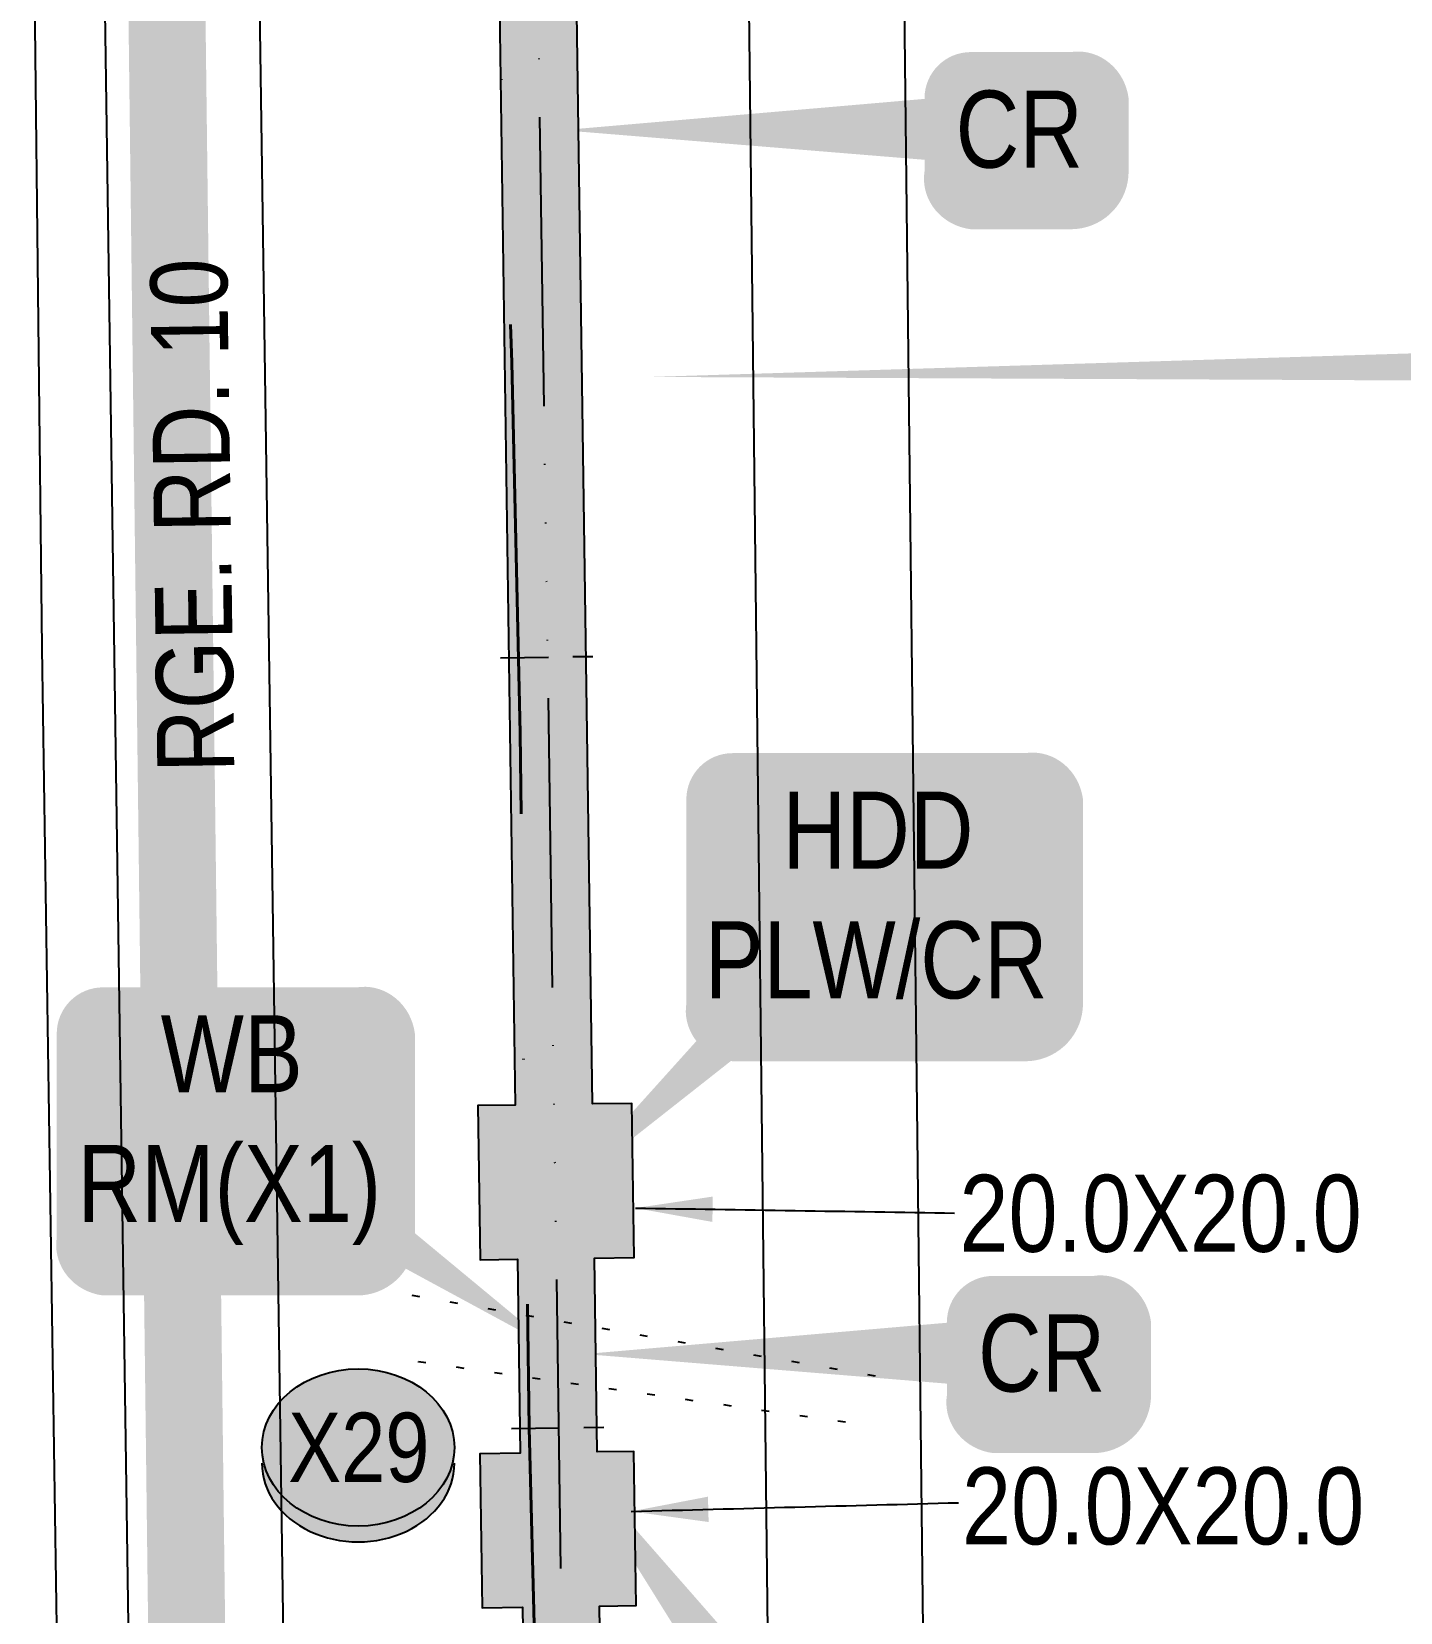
# Model space of a CAD drawing. Extents: x 57693 to 70573, y 5994359 to 6008381.
# Drawn here: x 65069.7 to 65247.3, y 6003093.7 to 6003298.8 of the extents above; entities that cross this region are included whole.
import ezdxf
from ezdxf.enums import TextEntityAlignment as Align

# ---------------------------------------------------------------- set-up
doc = ezdxf.new("R2010")
doc.units = 0
doc.header["$LTSCALE"] = 5
for name, pattern in [('COOP2', [10, 5, -1, 0, -1, 0, -1, 0, -1, 0, -1]), ('DASHDOT', [25.4, 12.7, -6.35, 0, -6.35]), ('foc-TIELINE', [1.875, 1.25, -0.625]), ('foc-TOPO', [1, 0.2, -0.8])]:
    doc.linetypes.add(name, pattern=pattern)
for name, color, linetype in [('AS-OWNER', 7, 'Continuous'), ('AS-POWER', 104, 'foc-POWER'), ('AS-ROADS', 254, 'Continuous'), ('L-ROAD-T', 7, 'Continuous'), ('L-SEC', 7, 'Continuous'), ('P-APEX RECON PAY ITEMS', 240, 'Continuous'), ('P-APEX RECON-10m BUFFER', 51, 'COOP2'), ('P-APEX RECON-URBAN', 30, 'COOP2'), ('P-APEX RECON-WORK AREA', 104, 'Continuous'), ('P-BUFFER-PURPLE', 187, 'foc-TIELINE'), ('P-CROSSINGS', 250, 'Continuous'), ('T-GENERAL', 48, 'foc-TOPO')]:
    doc.layers.add(name, color=color, linetype=linetype)
doc.layers.add('AS-RECON EXISTING', color=151, linetype='DASHDOT', lineweight=40)
doc.layers.add('P-APEX RECON-TWS-T', color=104, linetype='Continuous', lineweight=9)
doc.layers.add('P-APEX RECON-TO BE DRILLED-H', color=7, linetype='Continuous', true_color=0xffafe1)
doc.styles.add('175L', font='ARIALN.TTF', dxfattribs={"height": 10})
doc.styles.add('80', font='ARIALN.TTF', dxfattribs={"height": 10})
doc.styles.add('80CG', font='ARIALN.TTF', dxfattribs={"height": 10})
doc.styles.add('80L', font='ARIALN.TTF', dxfattribs={"height": 10})
doc.styles.add('Crossing', font='ARIALN.TTF', dxfattribs={"height": 10})
doc.styles.add('foc-LtypeFont', font='ARIALN.TTF', dxfattribs={"height": 7.35})
doc.linetypes.add('foc-POWER', pattern='A,6,-1,["P",foc-LtypeFont,S=0.2,R=0,X=-0.625,Y=-0.75],-1.24,4', length=12.24)
doc.dimstyles.new('Compass 5 000', dxfattribs={"dimscale": 5, "dimtxt": 9, "dimasz": 2, "dimexe": 0.2, "dimexo": 0.0625, "dimgap": 0.5, "dimtad": 0, "dimtih": 1, "dimtoh": 1, "dimzin": 0, "dimdsep": 46, "dimtxsty": '80CG', "dimcen": 0.1, "dimse1": 1, "dimse2": 1, "dimclrd": 256, "dimclrt": 256, "dimaunit": 1, "dimadec": 4, "dimazin": 0, "dimtfac": 0.06, "dimtofl": 0, "dimtmove": 0, "dimatfit": 1, "dimfxl": 0.2, "dimtolj": 1, "dimtzin": 0, "dimlwd": -1, "dimarcsym": 0})

# ---------------------------------------------------------------- blocks, each defined once
blk = doc.blocks.new('*U465')
h = blk.add_hatch(color=59)
edge = h.paths.add_edge_path()
edge.add_line((-71.5, -20), (71.5, -20))
edge.add_arc((71.5, -14), 6, 270, 360)
edge.add_line((77.5, -14), (77.5, 12.5))
edge.add_arc((71.5, 12.5), 6, 0, 90)
edge.add_line((71.5, 18.5), (-71.5, 18.5))
edge.add_arc((-71.5, 12.5), 6, 90, 180)
edge.add_line((-77.5, 12.5), (-77.5, -14))
edge.add_arc((-71.5, -14), 6, 180, 270)
at = {"color": 1, "flags": 128}
blk.add_lwpolyline([(-71.5, -20, 3, 3, 0), (71.5, -20, 3, 3, 0.414214), (77.5, -14, 3, 3, 0), (77.5, 12.5, 3, 0, 0.414214), (71.5, 18.5, 0, 0, 0), (-71.5, 18.5, 0, 0, 0.414214), (-77.5, 12.5, 0, 0, 0), (-77.5, -14, 0, 3, 0.414214)], format="xyseb", close=True, dxfattribs=at)
blk.add_lwpolyline([(-211.21, -2.78, 0, 7.5, 0), (0, 0, 0, 0, 0)], format="xyseb", dxfattribs=at)
at = {"color": 1, "style": '80'}
blk.add_attdef('ENTER_TEXT_001', (-35.99, -5), '', height=10, dxfattribs=at)
blk = doc.blocks.new('*U1833')
at = {"true_color": 0xffffa8}
h = blk.add_hatch(color=51, dxfattribs=at)
edge = h.paths.add_edge_path()
edge.add_line((-19, -20), (19, -20))
edge.add_arc((19, -14), 6, 270, 360)
edge.add_line((25, -14), (25, 12.5))
edge.add_arc((19, 12.5), 6, 0, 90)
edge.add_line((19, 18.5), (-19, 18.5))
edge.add_arc((-19, 12.5), 6, 90, 180)
edge.add_line((-25, 12.5), (-25, -14))
edge.add_arc((-19, -14), 6, 180, 270)
at = {"color": 240, "flags": 128}
for points in [[(-36.93, 49.74, 0, 10, 0), (0, 0, 5, 5, 0)], [(11.03, -3.01, 0, 10, 0), (0, 0, 5, 5, 0)]]:
    blk.add_lwpolyline(points, format="xyseb", dxfattribs=at)
blk.add_lwpolyline([(-19, -20, 3, 3, 0), (19, -20, 3, 3, 0.414214), (25, -14, 3, 3, 0), (25, 12.5, 3, 0, 0.414214), (19, 18.5, 0, 0, 0), (-19, 18.5, 0, 0, 0.414214), (-25, 12.5, 0, 0, 0), (-25, -14, 0, 3, 0.414214)], format="xyseb", close=True, dxfattribs=at)
at = {"color": 4, "style": '80'}
blk.add_attdef('OTHER_001', (-14.7, -5), '', height=10, dxfattribs=at)
blk = doc.blocks.new('*U1830')
at = {"true_color": 0xffffa8}
h = blk.add_hatch(color=51, dxfattribs=at)
edge = h.paths.add_edge_path()
edge.add_line((-19, -20), (19, -20))
edge.add_arc((19, -14), 6, 270, 360)
edge.add_line((25, -14), (25, 12.5))
edge.add_arc((19, 12.5), 6, 0, 90)
edge.add_line((19, 18.5), (-19, 18.5))
edge.add_arc((-19, 12.5), 6, 90, 180)
edge.add_line((-25, 12.5), (-25, -14))
edge.add_arc((-19, -14), 6, 180, 270)
at = {"color": 240, "flags": 128}
blk.add_lwpolyline([(-19, -20, 3, 3, 0), (19, -20, 3, 3, 0.414214), (25, -14, 3, 3, 0), (25, 12.5, 3, 0, 0.414214), (19, 18.5, 0, 0, 0), (-19, 18.5, 0, 0, 0.414214), (-25, 12.5, 0, 0, 0), (-25, -14, 0, 3, 0.414214)], format="xyseb", close=True, dxfattribs=at)
for points in [[(-42.61, -39.88, 0, 10, 0), (0, 0, 5, 5, 0)], [(11.03, -3.01, 0, 10, 0), (0, 0, 5, 5, 0)]]:
    blk.add_lwpolyline(points, format="xyseb", dxfattribs=at)
at = {"color": 4, "style": '80'}
blk.add_attdef('OTHER_001', (-14.7, -5), '', height=10, dxfattribs=at)
blk = doc.blocks.new('*U1832')
at = {"true_color": 0xffffa8}
h = blk.add_hatch(color=51, dxfattribs=at)
edge = h.paths.add_edge_path()
edge.add_line((-16.5, -20), (16.5, -20))
edge.add_arc((16.5, -14), 6, 270, 360)
edge.add_line((22.5, -14), (22.5, 12.5))
edge.add_arc((16.5, 12.5), 6, 0, 90)
edge.add_line((16.5, 18.5), (-16.5, 18.5))
edge.add_arc((-16.5, 12.5), 6, 90, 180)
edge.add_line((-22.5, 12.5), (-22.5, -14))
edge.add_arc((-16.5, -14), 6, 180, 270)
at = {"color": 240, "flags": 128}
blk.add_lwpolyline([(-16.5, -20, 3, 3, 0), (16.5, -20, 3, 3, 0.414214), (22.5, -14, 3, 3, 0), (22.5, 12.5, 3, 0, 0.414214), (16.5, 18.5, 0, 0, 0), (-16.5, 18.5, 0, 0, 0.414214), (-22.5, 12.5, 0, 0, 0), (-22.5, -14, 0, 3, 0.414214)], format="xyseb", close=True, dxfattribs=at)
for points in [[(42.34, -28.6, 0, 10, 0), (0, 0, 5, 5, 0)], [(11.03, -3.01, 0, 10, 0), (0, 0, 5, 5, 0)]]:
    blk.add_lwpolyline(points, format="xyseb", dxfattribs=at)
at = {"color": 4, "style": '80'}
blk.add_attdef('OTHER_001', (-14.7, -5), '', height=10, dxfattribs=at)
blk = doc.blocks.new('xing2')
h = blk.add_hatch(color=50)
h.dxf.hatch_style = 1
edge = h.paths.add_edge_path()
edge.add_ellipse((0, 0), major_axis=(-12.5, 0), ratio=0.816297, start_angle=0, end_angle=360)
h = blk.add_hatch(color=250)
h.dxf.hatch_style = 1
edge = h.paths.add_edge_path()
edge.add_ellipse((0, -2.05), major_axis=(-12.5, 0), ratio=0.816297, start_angle=0, end_angle=180)
edge.add_line((12.5, -2.05), (12.5, 0))
edge.add_ellipse((0, 0), major_axis=(-12.5, 0), ratio=0.816297, start_angle=0, end_angle=180, ccw=False)
edge.add_line((-12.5, 0), (-12.5, -2.05))
at = {"color": 250}
blk.add_ellipse((0, 0), major_axis=(-12.5, 0), ratio=0.816297, dxfattribs=at)
blk.add_ellipse((0, -2.05), major_axis=(-12.5, 0), ratio=0.816297, start_param=0, end_param=3.141593, dxfattribs=at)
at = {"color": 250, "style": 'Crossing'}
blk.add_attdef('CROSSING', text='', height=9, dxfattribs=at).set_placement((0.09, 0.02), align=Align.MIDDLE_CENTER)
at = {"color": 250, "style": 'Crossing', "flags": 1}
for tag, p in [('OWNER', (0.09, -12.49)), ('DESCRIPTION', (0.09, -25.77)), ('LOCATION', (0.09, -39.3)), ('DWG_REF', (0.09, -52.84))]:
    blk.add_attdef(tag, text='', height=9, dxfattribs=at).set_placement(p, align=Align.MIDDLE_CENTER)
blk = doc.blocks.new('*U2141')
at = {"true_color": 0xffffa8}
h = blk.add_hatch(color=51, dxfattribs=at)
edge = h.paths.add_edge_path()
edge.add_line((-6.5, -11.5), (6.5, -11.5))
edge.add_arc((6.5, -5.5), 6, 270, 360)
edge.add_line((12.5, -5.5), (12.5, 4))
edge.add_arc((6.5, 4), 6, 0, 90)
edge.add_line((6.5, 10), (-6.5, 10))
edge.add_arc((-6.5, 4), 6, 90, 180)
edge.add_line((-12.5, 4), (-12.5, -5.5))
edge.add_arc((-6.5, -5.5), 6, 180, 270)
at = {"color": 240, "flags": 128}
blk.add_lwpolyline([(-6.5, -11.5, 3, 3, 0), (6.5, -11.5, 3, 3, 0.414214), (12.5, -5.5, 3, 3, 0), (12.5, 4, 3, 0, 0.414214), (6.5, 10, 0, 0, 0), (-6.5, 10, 0, 0, 0.414214), (-12.5, 4, 0, 0, 0), (-12.5, -5.5, 0, 3, 0.414214)], format="xyseb", close=True, dxfattribs=at)
for points in [[(-59.56, -0.14, 0, 10, 0), (0, 0, 5, 5, 0)], [(11.03, -3.01, 0, 10, 0), (0, 0, 5, 5, 0)]]:
    blk.add_lwpolyline(points, format="xyseb", dxfattribs=at)
at = {"color": 4, "style": '80'}
blk.add_attdef('OTHER_001', (-14.7, -5), '', height=10, dxfattribs=at)

msp = doc.modelspace()

# ---------------------------------------------------------------- hatches: boundary and pattern name
at = {"layer": 'P-APEX RECON-10m BUFFER'}
h = msp.add_hatch(color=256, dxfattribs=at)
h.dxf.hatch_style = 1
h.paths.add_polyline_path([(65116.337, 6002572.263), (65116.35, 6002572.398), (65140.619, 6002590.403), (65140.875, 6002572.594), (65150.866, 6002572.729), (65147.946, 6002776.228), (65152.987, 6002776.3), (65152.7, 6002796.283), (65147.659, 6002796.211), (65147.427, 6002812.397), (65152.634, 6002812.472), (65152.347, 6002832.455), (65147.14, 6002832.38), (65143.378, 6003094.545), (65148.123, 6003094.613), (65147.836, 6003114.596), (65143.091, 6003114.528), (65142.73, 6003139.688), (65147.868, 6003139.762), (65147.581, 6003159.745), (65142.443, 6003159.671), (65140.239, 6003313.291), (65156.032, 6003331.464), (65162.463, 6003331.528), (65161.935, 6003377.405), (65156.212, 6003377.328), (65156.347, 6003352.791), (65151.24, 6003352.691), (65151.423, 6003341.394), (65130.193, 6003316.965), (65132.452, 6003159.528), (65127.598, 6003159.458), (65127.885, 6003139.475), (65132.739, 6003139.545), (65133.1, 6003114.384), (65127.853, 6003114.309), (65128.14, 6003094.326), (65133.386, 6003094.401), (65137.149, 6002832.237), (65132.364, 6002832.168), (65132.651, 6002812.185), (65137.435, 6002812.254), (65137.668, 6002796.068), (65132.717, 6002795.997), (65133.004, 6002776.014), (65137.954, 6002776.085), (65140.531, 6002596.559), (65111.581, 6002575.081), (65111.335, 6002572.435), (65111.218, 6002572.194)])
at = {"layer": 'P-APEX RECON-TO BE DRILLED-H'}
h = msp.add_hatch(color=256, dxfattribs=at)
h.dxf.hatch_style = 1
h.paths.add_polyline_path([(65142.627, 6003146.892), (65132.635, 6003146.749), (65133.079, 6003115.824), (65138.899, 6003115.908), (65143.071, 6003115.968)])

# ---------------------------------------------------------------- linework, layer by layer
at = {"layer": 'AS-POWER', "flags": 128}
msp.add_lwpolyline([(65101.065, 6001748.32), (65093.292, 6001852.217), (65091.856, 6001989.74), (65089.874, 6002124.713), (65082.293, 6002537.081), (65077.274, 6002807.902), (65071.065, 6003218.803), (65069.696, 6003343.293)], dxfattribs=at)
at = {"layer": 'AS-RECON EXISTING', "flags": 128}
msp.add_lwpolyline([(65128.201, 6003387.82), (65128.71, 6003345.042), (65129.565, 6003318.623), (65130.393, 6003298.667), (65131.991, 6003255.842), (65133.085, 6003207.789), (65133.527, 6003164.157), (65134.265, 6003117.597), (65135.431, 6003072.229), (65136.585, 6002992.203), (65137.19, 6002884.541), (65137.431, 6002821.02), (65137.263, 6002771.815), (65137.234, 6002730.717), (65137.89, 6002684.334), (65138.316, 6002639.18), (65139.058, 6002594.537), (65139.542, 6002553.349), (65140.206, 6002516.501), (65141.41, 6002476.067), (65142.482, 6002422.225), (65143.091, 6002383.856), (65143.747, 6002343.802), (65144.465, 6002302.394), (65145.546, 6002264.303), (65146.064, 6002228.671), (65146.654, 6002192.249), (65147.596, 6002146.658), (65148.32, 6002096.615), (65148.501, 6002061.747)], dxfattribs=at)
at = {"layer": 'AS-ROADS', "const_width": 9.993, "flags": 128}
msp.add_lwpolyline([(65075.299, 6004280.926), (65091.006, 6002993.903), (65099.505, 6002521.34), (65111.344, 6001737.821), (65124.757, 6000932.43), (65125.889, 6000881.5), (65127.248, 6000854.337), (65127.928, 6000831.702), (65127.248, 6000797.975), (65126.566, 6000768.579), (65125.66, 6000755.677), (65126.566, 6000723.901), (65128.378, 6000674.555), (65127.699, 6000640.602), (65139.497, 5999837.648), (65150.936, 5999013.719), (65172.534, 5997603.263), (65172.769, 5997576.238), (65173.004, 5997542.398), (65174.65, 5997493.519)], dxfattribs=at)
at = {"layer": 'L-SEC', "flags": 128}
for points in [[(65182.043, 6003377.317), (65191.297, 6002572.997)], [(65078.098, 6003376.208), (65089.734, 6002571.98)], [(65098.201, 6003376.499), (65109.837, 6002572.271)], [(65171.198, 6002572.72), (65161.94, 6003377.037)]]:
    msp.add_lwpolyline(points, dxfattribs=at)
at = {"layer": 'P-APEX RECON-URBAN', "ltscale": 1.5, "flags": 128}
msp.add_lwpolyline([(65145.064, 6003498.53), (65150.592, 6003495.59), (65153.801, 6003491.736), (65157.416, 6003484.725), (65159.202, 6003476.487), (65159.86, 6003450.811), (65161.16, 6003386.082), (65161.385, 6003345.24), (65135.216, 6003315.128), (65153.296, 6002055.208), (65175.007, 6001991.337), (65173.183, 6001959.447), (65156.979, 6001922.628), (65159.591, 6001688.926), (65195.685, 6001578.759), (65196.595, 6001503.578), (65160.397, 6001420.703), (65161.948, 6001319.593), (65162.944, 6001308.589), (65162.829, 6001289.295), (65162.318, 6001269.391), (65178.153, 6000191.692), (65240.238, 6000154.276), (65241.38, 6000056.533), (65234.98, 6000030.24), (65229.608, 6000016.338), (65221.563, 6000003.6)], dxfattribs=at)
at = {"layer": 'P-APEX RECON-WORK AREA', "flags": 128}
for points in [[(65130.193, 6003316.965), (65132.452, 6003159.528), (65127.598, 6003159.458), (65127.885, 6003139.475), (65132.739, 6003139.545), (65133.1, 6003114.384), (65127.853, 6003114.309), (65128.14, 6003094.326), (65133.386, 6003094.401), (65137.149, 6002832.237)], [(65147.14, 6002832.38), (65143.378, 6003094.545), (65148.123, 6003094.613), (65147.836, 6003114.596), (65143.091, 6003114.528), (65142.73, 6003139.688), (65147.868, 6003139.762), (65147.581, 6003159.745), (65142.443, 6003159.671), (65140.239, 6003313.291)]]:
    msp.add_lwpolyline(points, dxfattribs=at)
at = {"layer": 'P-BUFFER-PURPLE'}
for p, q in [((65130.518, 6003217.564), (65142.517, 6003217.736)), ((65131.953, 6003117.575), (65143.952, 6003117.747))]:
    msp.add_line(p, q, dxfattribs=at)
at = {"layer": 'T-GENERAL'}
msp.add_line((65179.175, 6003124.361), (65115.498, 6003135.428), dxfattribs=at)
at = {"layer": 'T-GENERAL', "flags": 128}
msp.add_lwpolyline([(65119.913, 6003126.195), (65119.898, 6003126.249), (65177.821, 6003118.077)], dxfattribs=at)

# ---------------------------------------------------------------- block references
at = {"layer": 'AS-OWNER'}
ref = msp.add_blockref('*U465', (65361.065, 6003256.763), dxfattribs=dict(at, xscale=0.999252397, yscale=0.999252397, zscale=0.999252397, rotation=359.9999884413987))
ref.add_attrib('ENTER_TEXT_001', 'KENNETH BARRY STANLEY', (65284.373, 6003260.179), dxfattribs={"layer": '0', "color": 1, "height": 9.99252, "rotation": 359.99999, "style": '80'})
ref.add_attrib('ENTER_TEXT_002', 'C. of T. 122 385 065', (65308.84, 6003243.347), dxfattribs={"layer": '0', "color": 1, "height": 9.99252, "rotation": 359.99999, "style": '80'})
at = {"layer": 'P-APEX RECON PAY ITEMS'}
ref = msp.add_blockref('*U2141', (65198.03, 6003286.133), dxfattribs=dict(at, xscale=0.999252397, yscale=0.999252397, zscale=0.999252397))
ref.add_attrib('OTHER_001', 'CR', (65189.575, 6003281.134), dxfattribs={"layer": '0', "color": 4, "height": 9.9925, "style": '80'})
ref = msp.add_blockref('*U1830', (65179.622, 6003186.695), dxfattribs=dict(at, xscale=0.999252397, yscale=0.999252397, zscale=0.999252397))
ref.add_attrib('OTHER_001', 'HDD', (65167.104, 6003190.2), dxfattribs={"layer": '0', "color": 4, "height": 9.9925, "style": '80'})
ref.add_attrib('OTHER_002', 'PLW/CR', (65157.006, 6003173.368), dxfattribs={"layer": '0', "color": 4, "height": 9.9925, "style": '80'})
ref = msp.add_blockref('*U1832', (65095.439, 6003156.314), dxfattribs=dict(at, xscale=0.999252397, yscale=0.999252397, zscale=0.999252397))
ref.add_attrib('OTHER_001', 'WB', (65086.441, 6003161.199), dxfattribs={"layer": '0', "color": 4, "height": 9.9925, "style": '80'})
ref.add_attrib('OTHER_002', 'RM(X1)', (65075.638, 6003144.375), dxfattribs={"layer": '0', "color": 4, "height": 9.9925, "style": '80'})
ref = msp.add_blockref('*U2141', (65200.937, 6003127.372), dxfattribs=dict(at, xscale=0.999252397, yscale=0.999252397, zscale=0.999252397))
ref.add_attrib('OTHER_001', 'CR', (65192.481, 6003122.372), dxfattribs={"layer": '0', "color": 4, "height": 9.9925, "style": '80'})
ref = msp.add_blockref('*U1833', (65174.975, 6003066.195), dxfattribs=dict(at, xscale=0.999252397, yscale=0.999252397, zscale=0.999252397))
ref.add_attrib('OTHER_001', 'HDD', (65162.457, 6003069.699), dxfattribs={"layer": '0', "color": 4, "height": 9.9925, "style": '80'})
ref.add_attrib('OTHER_002', 'PLW/CR', (65152.359, 6003052.868), dxfattribs={"layer": '0', "color": 4, "height": 9.9925, "style": '80'})
at = {"layer": 'P-CROSSINGS', "xscale": 0.999252397, "yscale": 0.999252397, "zscale": 0.999252397}
msp.add_blockref('xing2', (65112.062, 6003115.111), dxfattribs=at).add_auto_attribs({'CROSSING': 'X29'})

# ---------------------------------------------------------------- texts
at = {"layer": 'L-ROAD-T', "style": '80L'}
msp.add_text('RGE. RD. 10', height=9.98505, rotation=90.81102, dxfattribs=at).set_placement((65090.533, 6003235.991), align=Align.MIDDLE_CENTER)
at = {"layer": 'P-APEX RECON-TWS-T', "char_height": 9.9925, "attachment_point": 1, "style": '175L'}
for insert in [(65190.071, 6003150.485), (65190.401, 6003112.531)]:
    msp.add_mtext_dynamic_manual_height_columns('20.0X20.0', width=78.94687, gutter_width=50, heights=[0], dxfattribs=dict(at, insert=insert))

# ---------------------------------------------------------------- leaders
at = {"layer": 'P-APEX RECON-TWS-T', "path_type": 1}
for points in [[(65148.044, 6003146.171), (65189.445, 6003145.527)], [(65147.49, 6003106.821), (65189.955, 6003107.948)]]:
    msp.add_leader(points, dimstyle='Compass 5 000', override={"dimgap": 0.5, "dimtad": 0}, dxfattribs=at)

doc.saveas('drawing.dxf')
